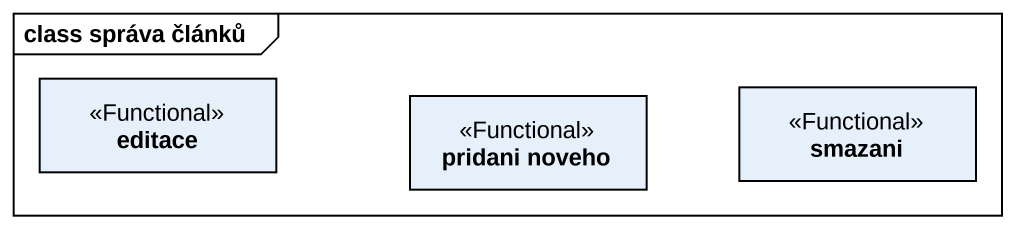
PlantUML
@startuml
mainframe class správa článků
hide circle
hide empty members
class editace <<Functional>>
class "pridani noveho" as pridani_noveho <<Functional>>
class smazani <<Functional>>
@enduml
